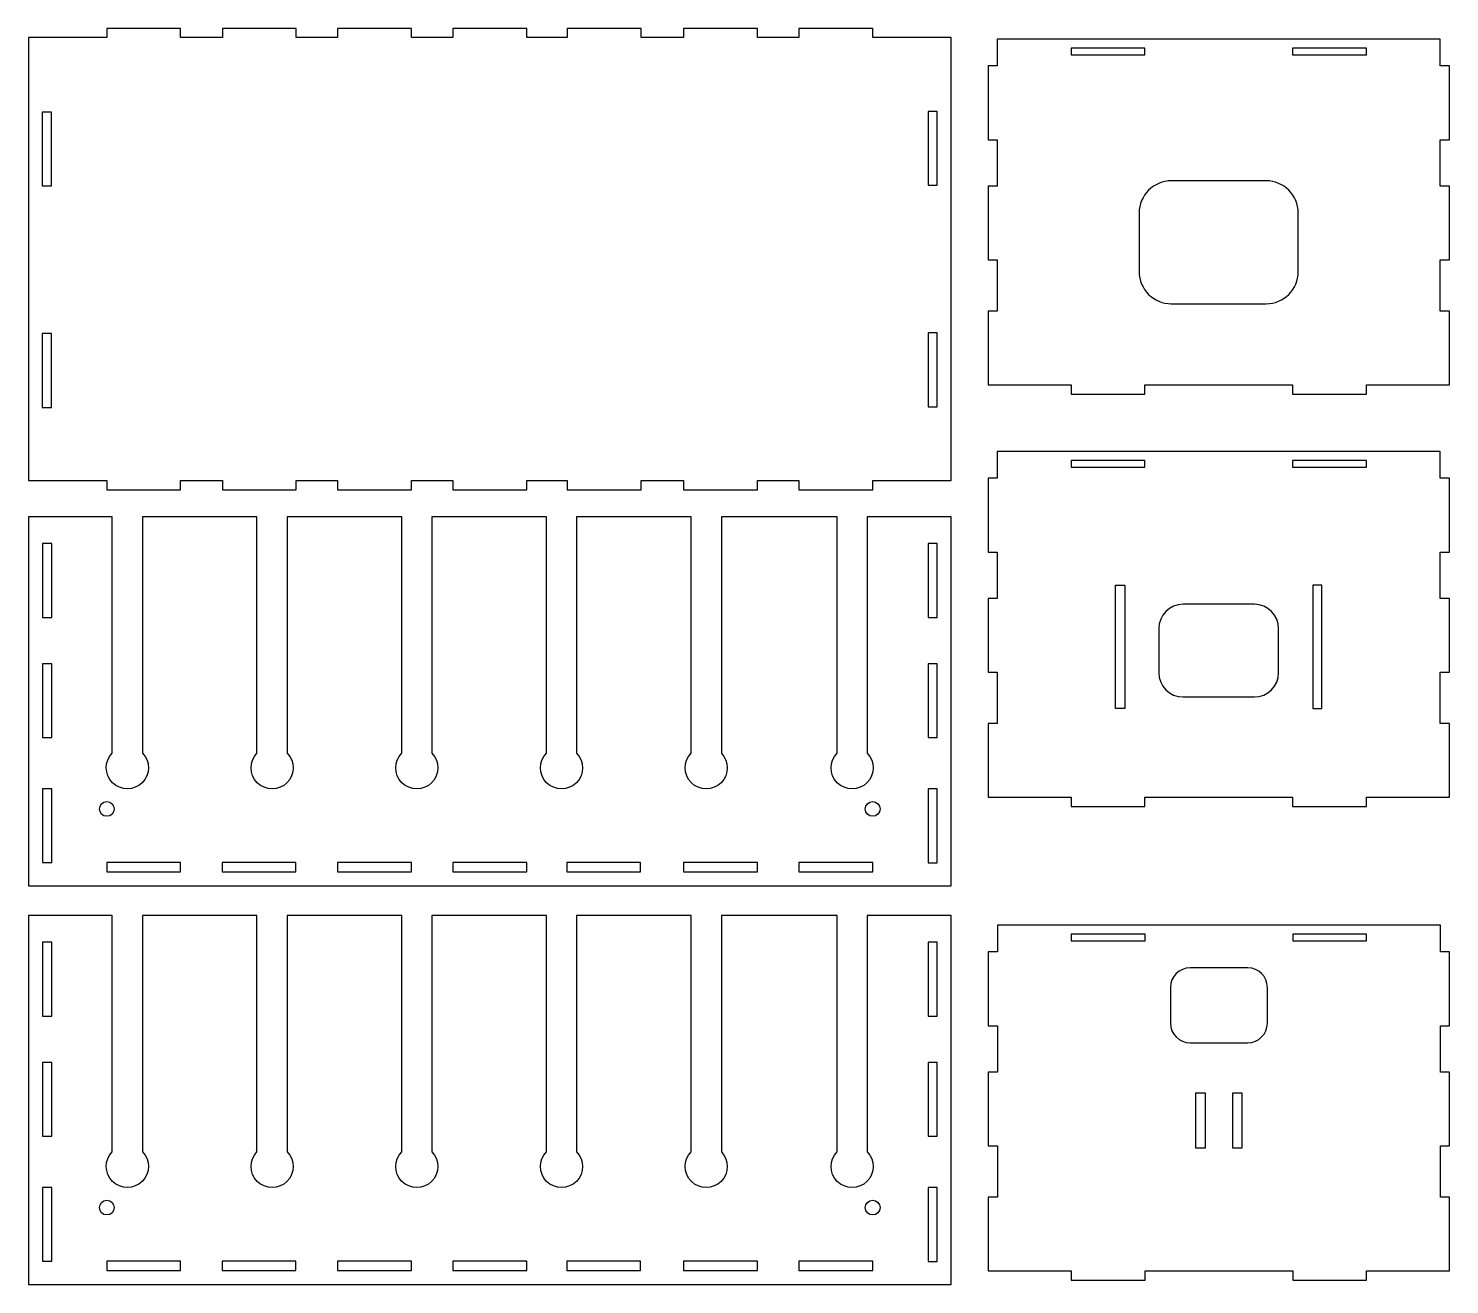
# Model space of a CAD drawing. Header units: centimetres. Extents: x -61 to 115850, y -602 to 46067.
# Drawn here: x -7.02 to 31.49, y -19.96 to 14.08 of the extents above; entities that cross this region are included whole.
import ezdxf

# ---------------------------------------------------------------- set-up
doc = ezdxf.new("R2010")
doc.units = ezdxf.units.CM
doc.header["$MEASUREMENT"] = 0
doc.layers.get('0').update_dxf_attribs({"linetype": 'CONTINUOUS'})
doc.layers.add('CAMADA_1', color=7, linetype='CONTINUOUS')

msp = doc.modelspace()

# ---------------------------------------------------------------- linework, layer by layer
at = {"color": 2}
msp.add_line((30.926, -19.586), (30.926, -19.586), dxfattribs=at)
at = {"layer": 'CAMADA_1', "color": 7}
for points in [[(21.232, 13.364), (23.232, 13.364), (23.232, 13.544), (21.232, 13.544), (21.232, 13.364)], [(27.232, 13.364), (29.232, 13.364), (29.232, 13.544), (27.232, 13.544), (27.232, 13.364)], [(21.232, 2.191), (23.232, 2.191), (23.232, 2.37), (21.232, 2.37), (21.232, 2.191)], [(27.232, 2.191), (29.232, 2.191), (29.232, 2.37), (27.232, 2.37), (27.232, 2.191)], [(22.684, -4.344), (22.434, -4.344), (22.434, -1.01), (22.684, -1.01), (22.684, -4.344)], [(27.779, -4.344), (28.029, -4.344), (28.029, -1.01), (27.779, -1.01), (27.779, -4.344)], [(-4.893, -8.775), (-2.893, -8.775), (-2.893, -8.525), (-4.893, -8.525), (-4.893, -8.775)], [(-1.768, -8.775), (0.232, -8.775), (0.232, -8.525), (-1.768, -8.525), (-1.768, -8.775)], [(1.357, -8.775), (3.357, -8.775), (3.357, -8.525), (1.357, -8.525), (1.357, -8.775)], [(4.482, -8.775), (6.482, -8.775), (6.482, -8.525), (4.482, -8.525), (4.482, -8.775)], [(7.57, -8.775), (9.57, -8.775), (9.57, -8.525), (7.57, -8.525), (7.57, -8.775)], [(10.732, -8.775), (12.732, -8.775), (12.732, -8.525), (10.732, -8.525), (10.732, -8.775)], [(13.857, -8.775), (15.857, -8.775), (15.857, -8.525), (13.857, -8.525), (13.857, -8.775)], [(21.237, -10.646), (23.237, -10.646), (23.237, -10.466), (21.237, -10.466), (21.237, -10.646)], [(27.237, -10.646), (29.237, -10.646), (29.237, -10.466), (27.237, -10.466), (27.237, -10.646)], [(24.612, -14.763), (24.862, -14.763), (24.862, -16.266), (24.612, -16.266)], [(25.612, -14.763), (25.862, -14.763), (25.862, -16.266), (25.612, -16.266)], [(-4.893, -19.578), (-2.893, -19.578), (-2.893, -19.328), (-4.893, -19.328), (-4.893, -19.578)], [(-1.768, -19.578), (0.232, -19.578), (0.232, -19.328), (-1.768, -19.328), (-1.768, -19.578)], [(1.357, -19.578), (3.357, -19.578), (3.357, -19.328), (1.357, -19.328), (1.357, -19.578)], [(4.482, -19.578), (6.482, -19.578), (6.482, -19.328), (4.482, -19.328), (4.482, -19.578)], [(7.57, -19.578), (9.57, -19.578), (9.57, -19.328), (7.57, -19.328), (7.57, -19.578)], [(10.732, -19.578), (12.732, -19.578), (12.732, -19.328), (10.732, -19.328), (10.732, -19.578)], [(13.857, -19.578), (15.857, -19.578), (15.857, -19.328), (13.857, -19.328), (13.857, -19.578)]]:
    msp.add_lwpolyline(points, close=True, dxfattribs=at)
for points in [[(-4.746, -5.554), (-4.746, 0.845), (-7.018, 0.845), (-7.018, -9.155), (17.982, -9.155), (17.982, 0.845), (15.71, 0.845), (15.71, -5.554, -2.367557), (14.89, -5.554), (14.89, 0.845), (11.756, 0.845), (11.756, -5.554, -2.367557), (10.936, -5.554), (10.936, 0.845), (7.836, 0.845), (7.836, -5.554, -2.367557), (7.016, -5.554), (7.016, 0.845), (3.915, 0.845), (3.915, -5.554, -2.367557), (3.095, -5.554), (3.095, 0.845), (-0.005, 0.845), (-0.005, -5.554, -2.367557), (-0.825, -5.554), (-0.825, 0.845), (-3.926, 0.845), (-3.926, -5.554, -2.367557)], [(-4.746, -16.357), (-4.746, -9.958), (-7.018, -9.958), (-7.018, -19.958), (17.982, -19.958), (17.982, -9.958), (15.71, -9.958), (15.71, -16.357, -2.367557), (14.89, -16.357), (14.89, -9.958), (11.756, -9.958), (11.756, -16.357, -2.367557), (10.936, -16.357), (10.936, -9.958), (7.836, -9.958), (7.836, -16.357, -2.367557), (7.016, -16.357), (7.016, -9.958), (3.915, -9.958), (3.915, -16.357, -2.367557), (3.095, -16.357), (3.095, -9.958), (-0.005, -9.958), (-0.005, -16.357, -2.367557), (-0.825, -16.357), (-0.825, -9.958), (-3.926, -9.958), (-3.926, -16.357, -2.367557)]]:
    msp.add_lwpolyline(points, format="xyb", close=True, dxfattribs=at)
for centre in [(-4.893, -7.069), (15.857, -7.069), (-4.893, -17.872), (15.857, -17.872)]:
    msp.add_ellipse(centre, major_axis=(0, 0.2), ratio=1, dxfattribs=at)
for points, knots in [([(-7.018, 13.831), (-7.018, 13.831), (-4.895, 13.831), (-4.895, 13.831), (-4.895, 13.831), (-4.895, 13.831), (-4.895, 14.081), (-4.895, 14.081), (-4.895, 14.081), (-4.895, 14.081), (-2.895, 14.081), (-2.895, 14.081), (-2.895, 14.081), (-2.895, 14.081), (-2.895, 13.831), (-2.895, 13.831), (-2.895, 13.831), (-2.895, 13.831), (-1.76, 13.831), (-1.76, 13.831), (-1.76, 13.831), (-1.76, 13.831), (-1.76, 14.081), (-1.76, 14.081), (-1.76, 14.081), (-1.76, 14.081), (0.24, 14.081), (0.24, 14.081), (0.24, 14.081), (0.24, 14.081), (0.24, 13.831), (0.24, 13.831), (0.24, 13.831), (0.24, 13.831), (1.359, 13.831), (1.359, 13.831), (1.359, 13.831), (1.359, 13.831), (1.359, 14.081), (1.359, 14.081), (1.359, 14.081), (1.359, 14.081), (3.359, 14.081), (3.359, 14.081), (3.359, 14.081), (3.359, 14.081), (3.359, 13.831), (3.359, 13.831), (3.359, 13.831), (3.359, 13.831), (4.482, 13.831), (4.482, 13.831), (4.482, 13.831), (4.482, 13.831), (4.482, 14.081), (4.482, 14.081), (4.482, 14.081), (4.482, 14.081), (6.482, 14.081), (6.482, 14.081), (6.482, 14.081), (6.482, 14.081), (6.482, 13.831), (6.482, 13.831), (6.482, 13.831), (6.482, 13.831), (7.582, 13.831), (7.582, 13.831), (7.582, 13.831), (7.582, 13.831), (7.582, 14.081), (7.582, 14.081), (7.582, 14.081), (7.582, 14.081), (9.582, 14.081), (9.582, 14.081), (9.582, 14.081), (9.582, 14.081), (9.582, 13.831), (9.582, 13.831), (9.582, 13.831), (9.582, 13.831), (10.735, 13.831), (10.735, 13.831), (10.735, 13.831), (10.735, 13.831), (10.735, 14.081), (10.735, 14.081), (10.735, 14.081), (10.735, 14.081), (12.735, 14.081), (12.735, 14.081), (12.735, 14.081), (12.735, 14.081), (12.735, 13.831), (12.735, 13.831), (12.735, 13.831), (12.735, 13.831), (13.86, 13.831), (13.86, 13.831), (13.86, 13.831), (13.86, 13.831), (13.86, 14.081), (13.86, 14.081), (13.86, 14.081), (13.86, 14.081), (15.86, 14.081), (15.86, 14.081), (15.86, 14.081), (15.86, 14.081), (15.86, 13.831), (15.86, 13.831), (15.86, 13.831), (15.86, 13.831), (17.982, 13.831), (17.982, 13.831), (17.982, 13.831), (17.982, 13.831), (17.982, 1.831), (17.982, 1.831), (17.982, 1.831), (17.982, 1.831), (15.86, 1.831), (15.86, 1.831), (15.86, 1.831), (15.86, 1.831), (15.86, 1.581), (15.86, 1.581), (15.86, 1.581), (15.86, 1.581), (13.86, 1.581), (13.86, 1.581), (13.86, 1.581), (13.86, 1.581), (13.86, 1.831), (13.86, 1.831), (13.86, 1.831), (13.86, 1.831), (12.735, 1.831), (12.735, 1.831), (12.735, 1.831), (12.735, 1.831), (12.735, 1.581), (12.735, 1.581), (12.735, 1.581), (12.735, 1.581), (10.735, 1.581), (10.735, 1.581), (10.735, 1.581), (10.735, 1.581), (10.735, 1.831), (10.735, 1.831), (10.735, 1.831), (10.735, 1.831), (9.582, 1.831), (9.582, 1.831), (9.582, 1.831), (9.582, 1.831), (9.582, 1.581), (9.582, 1.581), (9.582, 1.581), (9.582, 1.581), (7.582, 1.581), (7.582, 1.581), (7.582, 1.581), (7.582, 1.581), (7.582, 1.831), (7.582, 1.831), (7.582, 1.831), (7.582, 1.831), (6.482, 1.831), (6.482, 1.831), (6.482, 1.831), (6.482, 1.831), (6.482, 1.581), (6.482, 1.581), (6.482, 1.581), (6.482, 1.581), (4.482, 1.581), (4.482, 1.581), (4.482, 1.581), (4.482, 1.581), (4.482, 1.831), (4.482, 1.831), (4.482, 1.831), (4.482, 1.831), (3.359, 1.831), (3.359, 1.831), (3.359, 1.831), (3.359, 1.831), (3.359, 1.581), (3.359, 1.581), (3.359, 1.581), (3.359, 1.581), (1.359, 1.581), (1.359, 1.581), (1.359, 1.581), (1.359, 1.581), (1.359, 1.831), (1.359, 1.831), (1.359, 1.831), (1.359, 1.831), (0.24, 1.831), (0.24, 1.831), (0.24, 1.831), (0.24, 1.831), (0.24, 1.581), (0.24, 1.581), (0.24, 1.581), (0.24, 1.581), (-1.76, 1.581), (-1.76, 1.581), (-1.76, 1.581), (-1.76, 1.581), (-1.76, 1.831), (-1.76, 1.831), (-1.76, 1.831), (-1.76, 1.831), (-2.895, 1.831), (-2.895, 1.831), (-2.895, 1.831), (-2.895, 1.831), (-2.895, 1.581), (-2.895, 1.581), (-2.895, 1.581), (-2.895, 1.581), (-4.895, 1.581), (-4.895, 1.581), (-4.895, 1.581), (-4.895, 1.581), (-4.895, 1.831), (-4.895, 1.831), (-4.895, 1.831), (-4.895, 1.831), (-7.018, 1.831), (-7.018, 1.831), (-7.018, 1.831), (-7.018, 1.831), (-7.018, 13.831), (-7.018, 13.831)], [0, 0, 0, 0, 0.016393, 0.016393, 0.016393, 0.016393, 0.032787, 0.032787, 0.032787, 0.032787, 0.04918, 0.04918, 0.04918, 0.04918, 0.065574, 0.065574, 0.065574, 0.065574, 0.081967, 0.081967, 0.081967, 0.081967, 0.098361, 0.098361, 0.098361, 0.098361, 0.114754, 0.114754, 0.114754, 0.114754, 0.131148, 0.131148, 0.131148, 0.131148, 0.147541, 0.147541, 0.147541, 0.147541, 0.163934, 0.163934, 0.163934, 0.163934, 0.180328, 0.180328, 0.180328, 0.180328, 0.196721, 0.196721, 0.196721, 0.196721, 0.213115, 0.213115, 0.213115, 0.213115, 0.229508, 0.229508, 0.229508, 0.229508, 0.245902, 0.245902, 0.245902, 0.245902, 0.262295, 0.262295, 0.262295, 0.262295, 0.278689, 0.278689, 0.278689, 0.278689, 0.295082, 0.295082, 0.295082, 0.295082, 0.311475, 0.311475, 0.311475, 0.311475, 0.327869, 0.327869, 0.327869, 0.327869, 0.344262, 0.344262, 0.344262, 0.344262, 0.360656, 0.360656, 0.360656, 0.360656, 0.377049, 0.377049, 0.377049, 0.377049, 0.393443, 0.393443, 0.393443, 0.393443, 0.409836, 0.409836, 0.409836, 0.409836, 0.42623, 0.42623, 0.42623, 0.42623, 0.442623, 0.442623, 0.442623, 0.442623, 0.459016, 0.459016, 0.459016, 0.459016, 0.47541, 0.47541, 0.47541, 0.47541, 0.491803, 0.491803, 0.491803, 0.491803, 0.508197, 0.508197, 0.508197, 0.508197, 0.52459, 0.52459, 0.52459, 0.52459, 0.540984, 0.540984, 0.540984, 0.540984, 0.557377, 0.557377, 0.557377, 0.557377, 0.57377, 0.57377, 0.57377, 0.573771, 0.590164, 0.590164, 0.590164, 0.590164, 0.606557, 0.606557, 0.606557, 0.606557, 0.622951, 0.622951, 0.622951, 0.622951, 0.639344, 0.639344, 0.639344, 0.639344, 0.655738, 0.655738, 0.655738, 0.655738, 0.672131, 0.672131, 0.672131, 0.672131, 0.688525, 0.688525, 0.688525, 0.688525, 0.704918, 0.704918, 0.704918, 0.704918, 0.721311, 0.721311, 0.721311, 0.721311, 0.737705, 0.737705, 0.737705, 0.737705, 0.754098, 0.754098, 0.754098, 0.754098, 0.770492, 0.770492, 0.770492, 0.770492, 0.786885, 0.786885, 0.786885, 0.786885, 0.803279, 0.803279, 0.803279, 0.803279, 0.819672, 0.819672, 0.819672, 0.819672, 0.836066, 0.836066, 0.836066, 0.836066, 0.852459, 0.852459, 0.852459, 0.852459, 0.868852, 0.868852, 0.868852, 0.868852, 0.885246, 0.885246, 0.885246, 0.885246, 0.901639, 0.901639, 0.901639, 0.901639, 0.918033, 0.918033, 0.918033, 0.918033, 0.934426, 0.934426, 0.934426, 0.934426, 0.95082, 0.95082, 0.95082, 0.95082, 0.967213, 0.967213, 0.967213, 0.967213, 1, 1, 1, 1]), ([(19.232, 6.423), (19.232, 6.423), (19.232, 7.81), (19.232, 7.81), (19.232, 7.81), (19.232, 7.81), (18.982, 7.81), (18.982, 7.81), (18.982, 7.81), (18.982, 7.81), (18.982, 9.81), (18.982, 9.81), (18.982, 9.81), (18.982, 9.81), (19.232, 9.81), (19.232, 9.81), (19.232, 9.81), (19.232, 9.81), (19.232, 11.066), (19.232, 11.066), (19.232, 11.066), (19.232, 11.066), (18.982, 11.066), (18.982, 11.066), (18.982, 11.066), (18.982, 11.066), (18.982, 13.066), (18.982, 13.066), (18.982, 13.066), (18.982, 13.066), (19.232, 13.066), (19.232, 13.066), (19.232, 13.066), (19.232, 13.066), (19.232, 13.794), (19.232, 13.794), (19.232, 13.794), (19.232, 13.794), (31.232, 13.794), (31.232, 13.794), (31.232, 13.794), (31.232, 13.794), (31.232, 13.066), (31.232, 13.066), (31.232, 13.066), (31.232, 13.066), (31.482, 13.066), (31.482, 13.066), (31.482, 13.066), (31.482, 13.066), (31.482, 11.066), (31.482, 11.066), (31.482, 11.066), (31.482, 11.066), (31.232, 11.066), (31.232, 11.066), (31.232, 11.066), (31.232, 11.066), (31.232, 9.81), (31.232, 9.81), (31.232, 9.81), (31.232, 9.81), (31.482, 9.81), (31.482, 9.81), (31.482, 9.81), (31.482, 9.81), (31.482, 7.81), (31.482, 7.81), (31.482, 7.81), (31.482, 7.81), (31.232, 7.81), (31.232, 7.81), (31.232, 7.81), (31.232, 7.81), (31.232, 6.423), (31.232, 6.423), (31.232, 6.423), (31.232, 6.423), (31.482, 6.423), (31.482, 6.423), (31.482, 6.423), (31.482, 6.423), (31.482, 4.423), (31.482, 4.423), (31.482, 4.423), (31.482, 4.423), (31.232, 4.423), (31.232, 4.423), (31.232, 4.423), (31.232, 4.423), (29.232, 4.423), (29.232, 4.423), (29.232, 4.423), (29.232, 4.423), (29.232, 4.173), (29.232, 4.173), (29.232, 4.173), (29.232, 4.173), (27.232, 4.173), (27.232, 4.173), (27.232, 4.173), (27.232, 4.173), (27.232, 4.423), (27.232, 4.423), (27.232, 4.423), (27.232, 4.423), (23.232, 4.423), (23.232, 4.423), (23.232, 4.423), (23.232, 4.423), (23.232, 4.173), (23.232, 4.173), (23.232, 4.173), (23.232, 4.173), (21.232, 4.173), (21.232, 4.173), (21.232, 4.173), (21.232, 4.173), (21.232, 4.423), (21.232, 4.423), (21.232, 4.423), (21.232, 4.423), (19.232, 4.423), (19.232, 4.423), (19.232, 4.423), (19.232, 4.423), (18.982, 4.423), (18.982, 4.423), (18.982, 4.423), (18.982, 4.423), (18.982, 6.423), (18.982, 6.423), (18.982, 6.423), (18.982, 6.423), (19.232, 6.423), (19.232, 6.423)], [0, 0, 0, 0, 0.028571, 0.028571, 0.028571, 0.028571, 0.057143, 0.057143, 0.057143, 0.057143, 0.085714, 0.085714, 0.085714, 0.085714, 0.114286, 0.114286, 0.114286, 0.114286, 0.142857, 0.142857, 0.142857, 0.142857, 0.171429, 0.171429, 0.171429, 0.171429, 0.2, 0.2, 0.2, 0.2, 0.228571, 0.228571, 0.228571, 0.228571, 0.257143, 0.257143, 0.257143, 0.257143, 0.285714, 0.285714, 0.285714, 0.285714, 0.314286, 0.314286, 0.314286, 0.314286, 0.342857, 0.342857, 0.342857, 0.342857, 0.371429, 0.371429, 0.371429, 0.371429, 0.4, 0.4, 0.4, 0.4, 0.428571, 0.428571, 0.428571, 0.428571, 0.457143, 0.457143, 0.457143, 0.457143, 0.485714, 0.485714, 0.485714, 0.485714, 0.514286, 0.514286, 0.514286, 0.514286, 0.542857, 0.542857, 0.542857, 0.542857, 0.571429, 0.571429, 0.571429, 0.571429, 0.6, 0.6, 0.6, 0.6, 0.628571, 0.628571, 0.628571, 0.628571, 0.657143, 0.657143, 0.657143, 0.657143, 0.685714, 0.685714, 0.685714, 0.685714, 0.714286, 0.714286, 0.714286, 0.714286, 0.742857, 0.742857, 0.742857, 0.742857, 0.771429, 0.771429, 0.771429, 0.771429, 0.8, 0.8, 0.8, 0.8, 0.828571, 0.828571, 0.828571, 0.828571, 0.857143, 0.857143, 0.857143, 0.857143, 0.885714, 0.885714, 0.885714, 0.885714, 0.914286, 0.914286, 0.914286, 0.914286, 0.942857, 0.942857, 0.942857, 0.942857, 1, 1, 1, 1]), ([(-6.645, 9.811), (-6.645, 9.811), (-6.645, 11.811), (-6.645, 11.811), (-6.645, 11.811), (-6.645, 11.811), (-6.395, 11.811), (-6.395, 11.811), (-6.395, 11.811), (-6.395, 11.811), (-6.395, 9.811), (-6.395, 9.811), (-6.395, 9.811), (-6.395, 9.811), (-6.645, 9.811), (-6.645, 9.811)], [0, 0, 0, 0, 0.2, 0.2, 0.2, 0.2, 0.4, 0.4, 0.4, 0.4, 0.6, 0.6, 0.6, 0.6, 1, 1, 1, 1]), ([(17.357, 9.831), (17.357, 9.831), (17.357, 11.831), (17.357, 11.831), (17.357, 11.831), (17.357, 11.831), (17.607, 11.831), (17.607, 11.831), (17.607, 11.831), (17.607, 11.831), (17.607, 9.831), (17.607, 9.831), (17.607, 9.831), (17.607, 9.831), (17.357, 9.831), (17.357, 9.831)], [0, 0, 0, 0, 0.2, 0.2, 0.2, 0.2, 0.4, 0.4, 0.4, 0.4, 0.6, 0.6, 0.6, 0.6, 1, 1, 1, 1]), ([(23.948, 9.952), (23.948, 9.952), (26.515, 9.952), (26.515, 9.952), (26.515, 9.952), (26.995, 9.952), (27.388, 9.559), (27.388, 9.078), (27.388, 9.078), (27.388, 9.078), (27.388, 7.491), (27.388, 7.491), (27.388, 7.491), (27.388, 7.011), (26.995, 6.618), (26.515, 6.618), (26.515, 6.618), (26.515, 6.618), (23.948, 6.618), (23.948, 6.618), (23.948, 6.618), (23.468, 6.618), (23.075, 7.011), (23.075, 7.491), (23.075, 7.491), (23.075, 7.491), (23.075, 9.078), (23.075, 9.078), (23.075, 9.078), (23.075, 9.559), (23.468, 9.952), (23.948, 9.952)], [0, 0, 0, 0, 0.111111, 0.111111, 0.111111, 0.111111, 0.222222, 0.222222, 0.222222, 0.222222, 0.333333, 0.333333, 0.333333, 0.333333, 0.444444, 0.444444, 0.444444, 0.444444, 0.555556, 0.555556, 0.555556, 0.555556, 0.666667, 0.666667, 0.666667, 0.666667, 0.777778, 0.777778, 0.777778, 0.777778, 1, 1, 1, 1]), ([(-6.645, 3.811), (-6.645, 3.811), (-6.645, 5.811), (-6.645, 5.811), (-6.645, 5.811), (-6.645, 5.811), (-6.395, 5.811), (-6.395, 5.811), (-6.395, 5.811), (-6.395, 5.811), (-6.395, 3.811), (-6.395, 3.811), (-6.395, 3.811), (-6.395, 3.811), (-6.645, 3.811), (-6.645, 3.811)], [0, 0, 0, 0, 0.2, 0.2, 0.2, 0.2, 0.4, 0.4, 0.4, 0.4, 0.6, 0.6, 0.6, 0.6, 1, 1, 1, 1]), ([(17.357, 3.831), (17.357, 3.831), (17.357, 5.831), (17.357, 5.831), (17.357, 5.831), (17.357, 5.831), (17.607, 5.831), (17.607, 5.831), (17.607, 5.831), (17.607, 5.831), (17.607, 3.831), (17.607, 3.831), (17.607, 3.831), (17.607, 3.831), (17.357, 3.831), (17.357, 3.831)], [0, 0, 0, 0, 0.2, 0.2, 0.2, 0.2, 0.4, 0.4, 0.4, 0.4, 0.6, 0.6, 0.6, 0.6, 1, 1, 1, 1]), ([(19.232, -4.75), (19.232, -4.75), (19.232, -3.363), (19.232, -3.363), (19.232, -3.363), (19.232, -3.363), (18.982, -3.363), (18.982, -3.363), (18.982, -3.363), (18.982, -3.363), (18.982, -1.363), (18.982, -1.363), (18.982, -1.363), (18.982, -1.363), (19.232, -1.363), (19.232, -1.363), (19.232, -1.363), (19.232, -1.363), (19.232, -0.107), (19.232, -0.107), (19.232, -0.107), (19.232, -0.107), (18.982, -0.107), (18.982, -0.107), (18.982, -0.107), (18.982, -0.107), (18.982, 1.893), (18.982, 1.893), (18.982, 1.893), (18.982, 1.893), (19.232, 1.893), (19.232, 1.893), (19.232, 1.893), (19.232, 1.893), (19.232, 2.62), (19.232, 2.62), (19.232, 2.62), (19.232, 2.62), (31.232, 2.62), (31.232, 2.62), (31.232, 2.62), (31.232, 2.62), (31.232, 1.893), (31.232, 1.893), (31.232, 1.893), (31.232, 1.893), (31.482, 1.893), (31.482, 1.893), (31.482, 1.893), (31.482, 1.893), (31.482, -0.107), (31.482, -0.107), (31.482, -0.107), (31.482, -0.107), (31.232, -0.107), (31.232, -0.107), (31.232, -0.107), (31.232, -0.107), (31.232, -1.363), (31.232, -1.363), (31.232, -1.363), (31.232, -1.363), (31.482, -1.363), (31.482, -1.363), (31.482, -1.363), (31.482, -1.363), (31.482, -3.363), (31.482, -3.363), (31.482, -3.363), (31.482, -3.363), (31.232, -3.363), (31.232, -3.363), (31.232, -3.363), (31.232, -3.363), (31.232, -4.75), (31.232, -4.75), (31.232, -4.75), (31.232, -4.75), (31.482, -4.75), (31.482, -4.75), (31.482, -4.75), (31.482, -4.75), (31.482, -6.75), (31.482, -6.75), (31.482, -6.75), (31.482, -6.75), (31.232, -6.75), (31.232, -6.75), (31.232, -6.75), (31.232, -6.75), (29.232, -6.75), (29.232, -6.75), (29.232, -6.75), (29.232, -6.75), (29.232, -7), (29.232, -7), (29.232, -7), (29.232, -7), (27.232, -7), (27.232, -7), (27.232, -7), (27.232, -7), (27.232, -6.75), (27.232, -6.75), (27.232, -6.75), (27.232, -6.75), (23.232, -6.75), (23.232, -6.75), (23.232, -6.75), (23.232, -6.75), (23.232, -7), (23.232, -7), (23.232, -7), (23.232, -7), (21.232, -7), (21.232, -7), (21.232, -7), (21.232, -7), (21.232, -6.75), (21.232, -6.75), (21.232, -6.75), (21.232, -6.75), (19.232, -6.75), (19.232, -6.75), (19.232, -6.75), (19.232, -6.75), (18.982, -6.75), (18.982, -6.75), (18.982, -6.75), (18.982, -6.75), (18.982, -4.75), (18.982, -4.75), (18.982, -4.75), (18.982, -4.75), (19.232, -4.75), (19.232, -4.75)], [0, 0, 0, 0, 0.028571, 0.028571, 0.028571, 0.028571, 0.057143, 0.057143, 0.057143, 0.057143, 0.085714, 0.085714, 0.085714, 0.085714, 0.114286, 0.114286, 0.114286, 0.114286, 0.142857, 0.142857, 0.142857, 0.142857, 0.171429, 0.171429, 0.171429, 0.171429, 0.2, 0.2, 0.2, 0.2, 0.228571, 0.228571, 0.228571, 0.228571, 0.257143, 0.257143, 0.257143, 0.257143, 0.285714, 0.285714, 0.285714, 0.285714, 0.314286, 0.314286, 0.314286, 0.314286, 0.342857, 0.342857, 0.342857, 0.342857, 0.371429, 0.371429, 0.371429, 0.371429, 0.4, 0.4, 0.4, 0.4, 0.428571, 0.428571, 0.428571, 0.428571, 0.457143, 0.457143, 0.457143, 0.457143, 0.485714, 0.485714, 0.485714, 0.485714, 0.514286, 0.514286, 0.514286, 0.514286, 0.542857, 0.542857, 0.542857, 0.542857, 0.571429, 0.571429, 0.571429, 0.571429, 0.6, 0.6, 0.6, 0.6, 0.628571, 0.628571, 0.628571, 0.628571, 0.657143, 0.657143, 0.657143, 0.657143, 0.685714, 0.685714, 0.685714, 0.685714, 0.714286, 0.714286, 0.714286, 0.714286, 0.742857, 0.742857, 0.742857, 0.742857, 0.771429, 0.771429, 0.771429, 0.771429, 0.8, 0.8, 0.8, 0.8, 0.828571, 0.828571, 0.828571, 0.828571, 0.857143, 0.857143, 0.857143, 0.857143, 0.885714, 0.885714, 0.885714, 0.885714, 0.914286, 0.914286, 0.914286, 0.914286, 0.942857, 0.942857, 0.942857, 0.942857, 1, 1, 1, 1]), ([(-6.637, -1.88), (-6.637, -1.88), (-6.637, 0.12), (-6.637, 0.12), (-6.637, 0.12), (-6.637, 0.12), (-6.387, 0.12), (-6.387, 0.12), (-6.387, 0.12), (-6.387, 0.12), (-6.387, -1.88), (-6.387, -1.88), (-6.387, -1.88), (-6.387, -1.88), (-6.637, -1.88), (-6.637, -1.88)], [0, 0, 0, 0, 0.2, 0.2, 0.2, 0.2, 0.4, 0.4, 0.4, 0.4, 0.6, 0.6, 0.6, 0.6, 1, 1, 1, 1]), ([(17.357, -1.881), (17.357, -1.881), (17.357, 0.119), (17.357, 0.119), (17.357, 0.119), (17.357, 0.119), (17.607, 0.119), (17.607, 0.119), (17.607, 0.119), (17.607, 0.119), (17.607, -1.881), (17.607, -1.881), (17.607, -1.881), (17.607, -1.881), (17.357, -1.881), (17.357, -1.881)], [0, 0, 0, 0, 0.2, 0.2, 0.2, 0.2, 0.4, 0.4, 0.4, 0.4, 0.6, 0.6, 0.6, 0.6, 1, 1, 1, 1]), ([(24.265, -1.525), (24.265, -1.525), (26.198, -1.525), (26.198, -1.525), (26.198, -1.525), (26.56, -1.525), (26.856, -1.821), (26.856, -2.183), (26.856, -2.183), (26.856, -2.183), (26.856, -3.378), (26.856, -3.378), (26.856, -3.378), (26.856, -3.74), (26.56, -4.036), (26.198, -4.036), (26.198, -4.036), (26.198, -4.036), (24.265, -4.036), (24.265, -4.036), (24.265, -4.036), (23.904, -4.036), (23.608, -3.74), (23.608, -3.378), (23.608, -3.378), (23.608, -3.378), (23.608, -2.183), (23.608, -2.183), (23.608, -2.183), (23.608, -1.821), (23.904, -1.525), (24.265, -1.525)], [0, 0, 0, 0, 0.111111, 0.111111, 0.111111, 0.111111, 0.222222, 0.222222, 0.222222, 0.222222, 0.333333, 0.333333, 0.333333, 0.333333, 0.444444, 0.444444, 0.444444, 0.444444, 0.555556, 0.555556, 0.555556, 0.555556, 0.666667, 0.666667, 0.666667, 0.666667, 0.777778, 0.777778, 0.777778, 0.777778, 1, 1, 1, 1]), ([(-6.637, -5.136), (-6.637, -5.136), (-6.637, -3.136), (-6.637, -3.136), (-6.637, -3.136), (-6.637, -3.136), (-6.387, -3.136), (-6.387, -3.136), (-6.387, -3.136), (-6.387, -3.136), (-6.387, -5.136), (-6.387, -5.136), (-6.387, -5.136), (-6.387, -5.136), (-6.637, -5.136), (-6.637, -5.136)], [0, 0, 0, 0, 0.2, 0.2, 0.2, 0.2, 0.4, 0.4, 0.4, 0.4, 0.6, 0.6, 0.6, 0.6, 1, 1, 1, 1]), ([(17.357, -5.137), (17.357, -5.137), (17.357, -3.137), (17.357, -3.137), (17.357, -3.137), (17.357, -3.137), (17.607, -3.137), (17.607, -3.137), (17.607, -3.137), (17.607, -3.137), (17.607, -5.137), (17.607, -5.137), (17.607, -5.137), (17.607, -5.137), (17.357, -5.137), (17.357, -5.137)], [0, 0, 0, 0, 0.2, 0.2, 0.2, 0.2, 0.4, 0.4, 0.4, 0.4, 0.6, 0.6, 0.6, 0.6, 1, 1, 1, 1]), ([(-6.637, -8.525), (-6.637, -8.525), (-6.637, -6.525), (-6.637, -6.525), (-6.637, -6.525), (-6.637, -6.525), (-6.387, -6.525), (-6.387, -6.525), (-6.387, -6.525), (-6.387, -6.525), (-6.387, -8.525), (-6.387, -8.525), (-6.387, -8.525), (-6.387, -8.525), (-6.637, -8.525), (-6.637, -8.525)], [0, 0, 0, 0, 0.2, 0.2, 0.2, 0.2, 0.4, 0.4, 0.4, 0.4, 0.6, 0.6, 0.6, 0.6, 1, 1, 1, 1]), ([(17.357, -8.526), (17.357, -8.526), (17.357, -6.526), (17.357, -6.526), (17.357, -6.526), (17.357, -6.526), (17.607, -6.526), (17.607, -6.526), (17.607, -6.526), (17.607, -6.526), (17.607, -8.526), (17.607, -8.526), (17.607, -8.526), (17.607, -8.526), (17.357, -8.526), (17.357, -8.526)], [0, 0, 0, 0, 0.2, 0.2, 0.2, 0.2, 0.4, 0.4, 0.4, 0.4, 0.6, 0.6, 0.6, 0.6, 1, 1, 1, 1]), ([(19.237, -17.586), (19.237, -17.586), (19.237, -16.199), (19.237, -16.199), (19.237, -16.199), (19.237, -16.199), (18.987, -16.199), (18.987, -16.199), (18.987, -16.199), (18.987, -16.199), (18.987, -14.199), (18.987, -14.199), (18.987, -14.199), (18.987, -14.199), (19.237, -14.199), (19.237, -14.199), (19.237, -14.199), (19.237, -14.199), (19.237, -12.943), (19.237, -12.943), (19.237, -12.943), (19.237, -12.943), (18.987, -12.943), (18.987, -12.943), (18.987, -12.943), (18.987, -12.943), (18.987, -10.943), (18.987, -10.943), (18.987, -10.943), (18.987, -10.943), (19.237, -10.943), (19.237, -10.943), (19.237, -10.943), (19.237, -10.943), (19.237, -10.216), (19.237, -10.216), (19.237, -10.216), (19.237, -10.216), (31.237, -10.216), (31.237, -10.216), (31.237, -10.216), (31.237, -10.216), (31.237, -10.943), (31.237, -10.943), (31.237, -10.943), (31.237, -10.943), (31.487, -10.943), (31.487, -10.943), (31.487, -10.943), (31.487, -10.943), (31.487, -12.943), (31.487, -12.943), (31.487, -12.943), (31.487, -12.943), (31.237, -12.943), (31.237, -12.943), (31.237, -12.943), (31.237, -12.943), (31.237, -14.199), (31.237, -14.199), (31.237, -14.199), (31.237, -14.199), (31.487, -14.199), (31.487, -14.199), (31.487, -14.199), (31.487, -14.199), (31.487, -16.199), (31.487, -16.199), (31.487, -16.199), (31.487, -16.199), (31.237, -16.199), (31.237, -16.199), (31.237, -16.199), (31.237, -16.199), (31.237, -17.586), (31.237, -17.586), (31.237, -17.586), (31.237, -17.586), (31.487, -17.586), (31.487, -17.586), (31.487, -17.586), (31.487, -17.586), (31.487, -19.586), (31.487, -19.586), (31.487, -19.586), (31.487, -19.586), (31.237, -19.586), (31.237, -19.586), (31.237, -19.586), (31.237, -19.586), (29.237, -19.586), (29.237, -19.586), (29.237, -19.586), (29.237, -19.586), (29.237, -19.836), (29.237, -19.836), (29.237, -19.836), (29.237, -19.836), (27.237, -19.836), (27.237, -19.836), (27.237, -19.836), (27.237, -19.836), (27.237, -19.586), (27.237, -19.586), (27.237, -19.586), (27.237, -19.586), (23.237, -19.586), (23.237, -19.586), (23.237, -19.586), (23.237, -19.586), (23.237, -19.836), (23.237, -19.836), (23.237, -19.836), (23.237, -19.836), (21.237, -19.836), (21.237, -19.836), (21.237, -19.836), (21.237, -19.836), (21.237, -19.586), (21.237, -19.586), (21.237, -19.586), (21.237, -19.586), (19.237, -19.586), (19.237, -19.586), (19.237, -19.586), (19.237, -19.586), (18.987, -19.586), (18.987, -19.586), (18.987, -19.586), (18.987, -19.586), (18.987, -17.586), (18.987, -17.586), (18.987, -17.586), (18.987, -17.586), (19.237, -17.586), (19.237, -17.586)], [0, 0, 0, 0, 0.028571, 0.028571, 0.028571, 0.028571, 0.057143, 0.057143, 0.057143, 0.057143, 0.085714, 0.085714, 0.085714, 0.085714, 0.114286, 0.114286, 0.114286, 0.114286, 0.142857, 0.142857, 0.142857, 0.142857, 0.171429, 0.171429, 0.171429, 0.171429, 0.2, 0.2, 0.2, 0.2, 0.228571, 0.228571, 0.228571, 0.228571, 0.257143, 0.257143, 0.257143, 0.257143, 0.285714, 0.285714, 0.285714, 0.285714, 0.314286, 0.314286, 0.314286, 0.314286, 0.342857, 0.342857, 0.342857, 0.342857, 0.371429, 0.371429, 0.371429, 0.371429, 0.4, 0.4, 0.4, 0.4, 0.428571, 0.428571, 0.428571, 0.428571, 0.457143, 0.457143, 0.457143, 0.457143, 0.485714, 0.485714, 0.485714, 0.485714, 0.514286, 0.514286, 0.514286, 0.514286, 0.542857, 0.542857, 0.542857, 0.542857, 0.571429, 0.571429, 0.571429, 0.571429, 0.6, 0.6, 0.6, 0.6, 0.628571, 0.628571, 0.628571, 0.628571, 0.657143, 0.657143, 0.657143, 0.657143, 0.685714, 0.685714, 0.685714, 0.685714, 0.714286, 0.714286, 0.714286, 0.714286, 0.742857, 0.742857, 0.742857, 0.742857, 0.771429, 0.771429, 0.771429, 0.771429, 0.8, 0.8, 0.8, 0.8, 0.828571, 0.828571, 0.828571, 0.828571, 0.857143, 0.857143, 0.857143, 0.857143, 0.885714, 0.885714, 0.885714, 0.885714, 0.914286, 0.914286, 0.914286, 0.914286, 0.942857, 0.942857, 0.942857, 0.942857, 1, 1, 1, 1]), ([(-6.637, -12.683), (-6.637, -12.683), (-6.637, -10.683), (-6.637, -10.683), (-6.637, -10.683), (-6.637, -10.683), (-6.387, -10.683), (-6.387, -10.683), (-6.387, -10.683), (-6.387, -10.683), (-6.387, -12.683), (-6.387, -12.683), (-6.387, -12.683), (-6.387, -12.683), (-6.637, -12.683), (-6.637, -12.683)], [0, 0, 0, 0, 0.2, 0.2, 0.2, 0.2, 0.4, 0.4, 0.4, 0.4, 0.6, 0.6, 0.6, 0.6, 1, 1, 1, 1]), ([(17.357, -12.684), (17.357, -12.684), (17.357, -10.684), (17.357, -10.684), (17.357, -10.684), (17.357, -10.684), (17.607, -10.684), (17.607, -10.684), (17.607, -10.684), (17.607, -10.684), (17.607, -12.684), (17.607, -12.684), (17.607, -12.684), (17.607, -12.684), (17.357, -12.684), (17.357, -12.684)], [0, 0, 0, 0, 0.2, 0.2, 0.2, 0.2, 0.4, 0.4, 0.4, 0.4, 0.6, 0.6, 0.6, 0.6, 1, 1, 1, 1]), ([(24.455, -11.374), (24.455, -11.374), (26.019, -11.374), (26.019, -11.374), (26.019, -11.374), (26.311, -11.374), (26.55, -11.614), (26.55, -11.906), (26.55, -11.906), (26.55, -11.906), (26.55, -12.873), (26.55, -12.873), (26.55, -12.873), (26.55, -13.166), (26.311, -13.405), (26.019, -13.405), (26.019, -13.405), (26.019, -13.405), (24.455, -13.405), (24.455, -13.405), (24.455, -13.405), (24.163, -13.405), (23.923, -13.166), (23.923, -12.873), (23.923, -12.873), (23.923, -12.873), (23.923, -11.906), (23.923, -11.906), (23.923, -11.906), (23.923, -11.614), (24.163, -11.374), (24.455, -11.374)], [0, 0, 0, 0, 0.111111, 0.111111, 0.111111, 0.111111, 0.222222, 0.222222, 0.222222, 0.222222, 0.333333, 0.333333, 0.333333, 0.333333, 0.444444, 0.444444, 0.444444, 0.444444, 0.555556, 0.555556, 0.555556, 0.555556, 0.666667, 0.666667, 0.666667, 0.666667, 0.777778, 0.777778, 0.777778, 0.777778, 1, 1, 1, 1]), ([(-6.637, -15.939), (-6.637, -15.939), (-6.637, -13.939), (-6.637, -13.939), (-6.637, -13.939), (-6.637, -13.939), (-6.387, -13.939), (-6.387, -13.939), (-6.387, -13.939), (-6.387, -13.939), (-6.387, -15.939), (-6.387, -15.939), (-6.387, -15.939), (-6.387, -15.939), (-6.637, -15.939), (-6.637, -15.939)], [0, 0, 0, 0, 0.2, 0.2, 0.2, 0.2, 0.4, 0.4, 0.4, 0.4, 0.6, 0.6, 0.6, 0.6, 1, 1, 1, 1]), ([(17.357, -15.941), (17.357, -15.941), (17.357, -13.941), (17.357, -13.941), (17.357, -13.941), (17.357, -13.941), (17.607, -13.941), (17.607, -13.941), (17.607, -13.941), (17.607, -13.941), (17.607, -15.941), (17.607, -15.941), (17.607, -15.941), (17.607, -15.941), (17.357, -15.941), (17.357, -15.941)], [0, 0, 0, 0, 0.2, 0.2, 0.2, 0.2, 0.4, 0.4, 0.4, 0.4, 0.6, 0.6, 0.6, 0.6, 1, 1, 1, 1]), ([(-6.637, -19.328), (-6.637, -19.328), (-6.637, -17.328), (-6.637, -17.328), (-6.637, -17.328), (-6.637, -17.328), (-6.387, -17.328), (-6.387, -17.328), (-6.387, -17.328), (-6.387, -17.328), (-6.387, -19.328), (-6.387, -19.328), (-6.387, -19.328), (-6.387, -19.328), (-6.637, -19.328), (-6.637, -19.328)], [0, 0, 0, 0, 0.2, 0.2, 0.2, 0.2, 0.4, 0.4, 0.4, 0.4, 0.6, 0.6, 0.6, 0.6, 1, 1, 1, 1]), ([(17.357, -19.329), (17.357, -19.329), (17.357, -17.329), (17.357, -17.329), (17.357, -17.329), (17.357, -17.329), (17.607, -17.329), (17.607, -17.329), (17.607, -17.329), (17.607, -17.329), (17.607, -19.329), (17.607, -19.329), (17.607, -19.329), (17.607, -19.329), (17.357, -19.329), (17.357, -19.329)], [0, 0, 0, 0, 0.2, 0.2, 0.2, 0.2, 0.4, 0.4, 0.4, 0.4, 0.6, 0.6, 0.6, 0.6, 1, 1, 1, 1])]:
    msp.add_open_spline(points, degree=3, knots=knots, dxfattribs=at)

doc.saveas('drawing.dxf')
